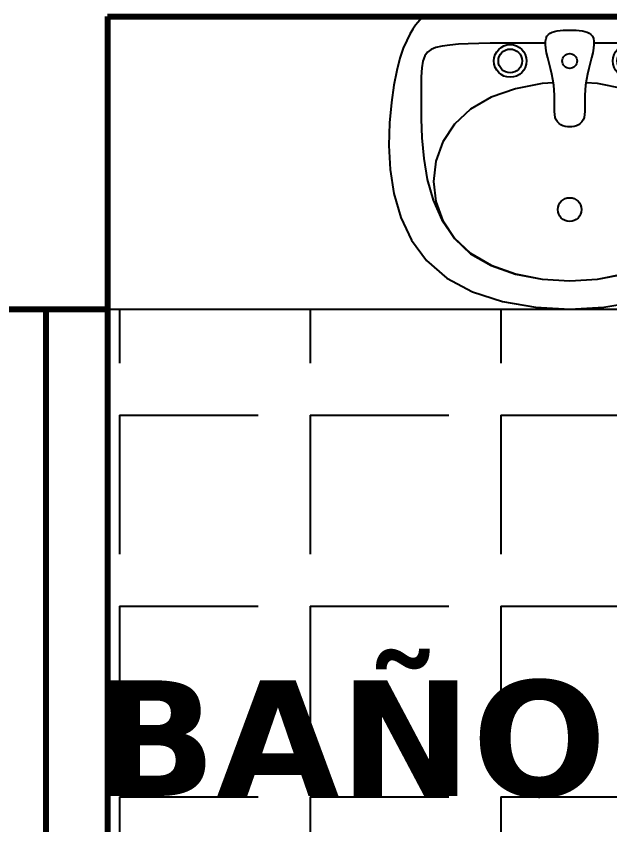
# Model space of a CAD drawing. Header units: inches. Extents: x -1.4 to 10.6, y -3.4 to 32.7.
# Drawn here: x 0.931 to 1.702, y 4.414 to 5.463 of the extents above; entities that cross this region are included whole.
import ezdxf

# ---------------------------------------------------------------- set-up
doc = ezdxf.new("R2010")
doc.units = ezdxf.units.IN
doc.header["$MEASUREMENT"] = 0
doc.linetypes.add('0', pattern=[0])
for name, color, linetype in [('Baño', 2, 'Continuous'), ('Texto', 98, 'Continuous'), ('Textura piso', 8, 'Continuous')]:
    doc.layers.add(name, color=color, linetype=linetype)
doc.layers.add('Paredes', color=5, linetype='Continuous', lineweight=80)
doc.styles.get("Standard").update_dxf_attribs({"font": 'arial.ttf'})

# ---------------------------------------------------------------- blocks, each defined once
blk = doc.blocks.new('lavacaras')
at = {"layer": 'Baño', "linetype": '0'}
for p, q in [((152.3125970954235, 38.14543644389017), (152.2572976162568, 38.13559269389017)), ((152.3703184495901, 38.14871769389017), (152.3125970954235, 38.14543644389017)), ((152.4280398037568, 38.14543644389017), (152.3703184495901, 38.14871769389017)), ((152.4833392829235, 38.13559269389017), (152.4280398037568, 38.14543644389017)), ((152.2572976162568, 38.13559269389017), (152.2068418870901, 38.11918644389017)), ((152.5337950120901, 38.11918644389017), (152.4833392829235, 38.13559269389017)), ((152.2068418870901, 38.11918644389017), (152.1636517829235, 38.09621769389017)), ((152.5769851162568, 38.09621769389017), (152.5337950120901, 38.11918644389017)), ((152.3703184495901, 38.10100936055684), (152.3237689704235, 38.09815779805683)), ((152.3703184495901, 38.1008010272235), (152.3237689704235, 38.0979104022235)), ((152.4168679287568, 38.09815779805683), (152.3703184495901, 38.10100936055684)), ((152.4168679287568, 38.0979104022235), (152.3703184495901, 38.1008010272235)), ((152.1636517829235, 38.09621769389017), (152.1295632412568, 38.06693058451517)), ((152.2791726162568, 38.08960311055684), (152.2384825120901, 38.07534529805684)), ((152.2791726162568, 38.0892385272235), (152.2384825120901, 38.0747854022235)), ((152.3237689704235, 38.09815779805683), (152.2791726162568, 38.08960311055684)), ((152.3237689704235, 38.0979104022235), (152.2791726162568, 38.0892385272235)), ((152.4614642829235, 38.08960311055684), (152.4168679287568, 38.09815779805683)), ((152.4614642829235, 38.0892385272235), (152.4168679287568, 38.0979104022235)), ((152.5021543870901, 38.07534529805684), (152.4614642829235, 38.08960311055684)), ((152.5021543870901, 38.0747854022235), (152.4614642829235, 38.0892385272235)), ((152.6110736579234, 38.06693058451517), (152.5769851162568, 38.09621769389017)), ((152.2384825120901, 38.07534529805684), (152.2036517829235, 38.05538436055684)), ((152.2384825120901, 38.0747854022235), (152.2036517829235, 38.0545510272235)), ((152.5369851162568, 38.05538436055684), (152.5021543870901, 38.07534529805684)), ((152.5369851162568, 38.0545510272235), (152.5021543870901, 38.0747854022235)), ((152.1295632412568, 38.06693058451517), (152.1040684495901, 38.03254581889017)), ((152.6365684495901, 38.03254581889017), (152.6110736579234, 38.06693058451517)), ((152.2036517829235, 38.0545510272235), (152.1761452725068, 38.02876163920267)), ((152.2036517829235, 38.05538436055684), (152.1763080329235, 38.02995792826517)), ((152.5643288662568, 38.02995792826517), (152.5369851162568, 38.05538436055684)), ((152.5644916266735, 38.02876163920267), (152.5369851162568, 38.0545510272235)), ((152.1040684495901, 38.03254581889017), (152.0860736579235, 37.99452824076517)), ((152.6545632412568, 37.99452824076517), (152.6365684495901, 38.03254581889017)), ((152.1761452725068, 38.02876163920267), (152.1554746995901, 37.99854842305683)), ((152.1763080329235, 38.02995792826517), (152.1567767829235, 38.0002541522235)), ((152.5838601162568, 38.0002541522235), (152.5643288662568, 38.02995792826517)), ((152.5851621995901, 37.99854842305683), (152.5644916266735, 38.02876163920267)), ((152.0860736579235, 37.99452824076517), (152.0744851162568, 37.95434269389017)), ((152.1554746995901, 37.99854842305683), (152.1406635016735, 37.96526880066101)), ((152.1567767829235, 38.0002541522235), (152.1450580329235, 37.96769881368184)), ((152.5955788662568, 37.96769881368184), (152.5838601162568, 38.0002541522235)), ((152.5999733975068, 37.96526880066101), (152.5851621995901, 37.99854842305683)), ((152.6661517829235, 37.95434269389017), (152.6545632412568, 37.99452824076517)), ((152.1406635016735, 37.96526880066101), (152.1307351162568, 37.93028019389017)), ((152.1450580329235, 37.96769881368184), (152.1411517829235, 37.93371769389017)), ((152.5994851162568, 37.93371769389017), (152.5955788662568, 37.96769881368184)), ((152.6099017829235, 37.93028019389017), (152.5999733975068, 37.96526880066101)), ((152.0744851162568, 37.95434269389017), (152.0682090745901, 37.91345402201517)), ((152.6724278245901, 37.91345402201517), (152.6661517829235, 37.95434269389017)), ((152.1307351162568, 37.93028019389017), (152.1247129808401, 37.89494002461934)), ((152.1411517829235, 37.93371769389017), (152.1450580329235, 37.8997365740985)), ((152.5955788662568, 37.8997365740985), (152.5994851162568, 37.93371769389017)), ((152.6159239183401, 37.89494002461934), (152.6099017829235, 37.93028019389017)), ((152.0682090745901, 37.91345402201517), (152.0661517829234, 37.87332706889017)), ((152.6744851162568, 37.87332706889017), (152.6724278245901, 37.91345402201517)), ((152.1450580329235, 37.8997365740985), (152.1567767829235, 37.86718123555684)), ((152.5838601162568, 37.86718123555683), (152.5955788662568, 37.8997365740985)), ((152.1247129808401, 37.89494002461934), (152.1216205329235, 37.8606057147235)), ((152.6190163662568, 37.8606057147235), (152.6159239183401, 37.89494002461934)), ((152.0661517829234, 37.87332706889017), (152.0672194912568, 37.83542667826516)), ((152.6734174079235, 37.83542667826516), (152.6744851162568, 37.87332706889017)), ((152.1216205329235, 37.8606057147235), (152.1204812100068, 37.82863468607767)), ((152.1567767829235, 37.86718123555684), (152.1763080329235, 37.83747745951517)), ((152.5643288662568, 37.83747745951517), (152.5838601162568, 37.86718123555683)), ((152.6201556891735, 37.82863468607767), (152.6190163662568, 37.8606057147235)), ((152.0672194912568, 37.83542667826516), (152.0703184495901, 37.80121769389017)), ((152.1204812100068, 37.82863468607767), (152.1203184495901, 37.80038436055683)), ((152.1763080329235, 37.83747745951517), (152.2036517829235, 37.8120510272235)), ((152.3461517829234, 37.82621752722351), (152.347719979538, 37.83024740580423)), ((152.347719979538, 37.83024740580423), (152.3498692308401, 37.83361321211933)), ((152.3498692308401, 37.83361321211933), (152.3525165290172, 37.83635401452819)), ((152.3525165290172, 37.83635401452819), (152.3555788662568, 37.83850888139017)), ((152.3555788662568, 37.83850888139017), (152.3589732347464, 37.84011688106465)), ((152.3589732347464, 37.84011688106465), (152.3626166266735, 37.841217081911)), ((152.3626166266735, 37.841217081911), (152.3664260342255, 37.84184855228861)), ((152.3664260342255, 37.84184855228861), (152.3703184495901, 37.84205036055684)), ((152.3703184495901, 37.84205036055684), (152.3742108649547, 37.84184855228861)), ((152.3742108649547, 37.84184855228861), (152.3780202725068, 37.841217081911)), ((152.3780202725068, 37.841217081911), (152.3816636644339, 37.84011688106465)), ((152.3816636644339, 37.84011688106465), (152.3850580329234, 37.83850888139017)), ((152.3850580329234, 37.83850888139017), (152.388120370163, 37.83635401452819)), ((152.388120370163, 37.83635401452819), (152.3907676683401, 37.83361321211933)), ((152.3907676683401, 37.83361321211933), (152.3929169196422, 37.83024740580423)), ((152.3929169196422, 37.83024740580423), (152.3944851162568, 37.82621752722351)), ((152.5369851162568, 37.8120510272235), (152.5643288662568, 37.83747745951517)), ((152.6203184495901, 37.80038436055683), (152.6201556891735, 37.82863468607767)), ((152.6703184495901, 37.80121769389017), (152.6734174079235, 37.83542667826516)), ((152.3446539801891, 37.81008239050475), (152.3447618089651, 37.81610694389017)), ((152.3447618089651, 37.81610694389017), (152.3452065518036, 37.82149671602559)), ((152.3452065518036, 37.82149671602559), (152.3461517829234, 37.82621752722351)), ((152.3944851162568, 37.82621752722351), (152.395430347051, 37.82149671602559)), ((152.395430347051, 37.82149671602559), (152.3958750876109, 37.81610694389017)), ((152.3958750876109, 37.81610694389017), (152.3959829102021, 37.81008239050475)), ((152.2036517829235, 37.8120510272235), (152.2384825120901, 37.7920900897235)), ((152.3447194912568, 37.80345723555683), (152.3446539801891, 37.81008239050475)), ((152.3447947679495, 37.79626565873392), (152.3447194912568, 37.80345723555683)), ((152.3959173870901, 37.80345723555683), (152.3958420905406, 37.79626565873392)), ((152.3959829102021, 37.81008239050475), (152.3959173870901, 37.80345723555683)), ((152.5021543870901, 37.7920900897235), (152.5369851162568, 37.8120510272235)), ((152.0703184495901, 37.80121769389017), (152.0744997646943, 37.77184269389017)), ((152.1203184495901, 37.80038436055683), (152.1203672777151, 37.7768947772235)), ((152.2384825120901, 37.7920900897235), (152.2791726162568, 37.7778322772235)), ((152.3443203213349, 37.78031995821308), (152.3447162360484, 37.78854183972351)), ((152.3447162360484, 37.78854183972351), (152.3447947679495, 37.79626565873392)), ((152.3958420905406, 37.79626565873392), (152.3959205928193, 37.78854183972351)), ((152.3959205928193, 37.78854183972351), (152.3963164661917, 37.78031995821308)), ((152.4614642829235, 37.7778322772235), (152.5021543870901, 37.7920900897235)), ((152.6202696214651, 37.7768947772235), (152.6203184495901, 37.80038436055683)), ((152.666137134486, 37.77184269389017), (152.6703184495901, 37.80121769389017)), ((152.1203672777151, 37.7768947772235), (152.1207090745901, 37.75793644389017)), ((152.2791726162568, 37.7778322772235), (152.3237689704235, 37.7692775897235)), ((152.3434434495901, 37.77163419389016), (152.3443203213349, 37.78031995821308)), ((152.3963164661917, 37.78031995821308), (152.3971932829234, 37.77163419389016)), ((152.4168679287568, 37.7692775897235), (152.4614642829235, 37.7778322772235)), ((152.6199278245901, 37.75793644389017), (152.6202696214651, 37.7768947772235)), ((152.0744997646943, 37.77184269389017), (152.0793939704234, 37.74715519389017)), ((152.3237689704235, 37.7692775897235), (152.3428757699025, 37.76810713123793)), ((152.3400612881318, 37.75322258711934), (152.3419806403453, 37.76254558288757)), ((152.3419806403453, 37.76254558288757), (152.3434434495901, 37.77163419389016)), ((152.3971932829234, 37.77163419389016), (152.3986560228323, 37.76254558288757)), ((152.3977609375933, 37.76810711949558), (152.4168679287568, 37.7692775897235)), ((152.3986560228323, 37.76254558288757), (152.4005752959443, 37.75322258711934)), ((152.6612429287568, 37.74715519389017), (152.666137134486, 37.77184269389017)), ((152.0793939704234, 37.74715519389017), (152.0847764574026, 37.72668644389017)), ((152.1207090745901, 37.75793644389017), (152.1216368089651, 37.74296248555684)), ((152.3378733812307, 37.74386052494486), (152.3400612881318, 37.75322258711934)), ((152.4005752959443, 37.75322258711934), (152.4027631198375, 37.74386052494486)), ((152.6190000902151, 37.74296248555684), (152.6199278245901, 37.75793644389017)), ((152.6558604417776, 37.72668644389017), (152.6612429287568, 37.74715519389017)), ((152.1216368089651, 37.74296248555684), (152.1234434495901, 37.73142602722351)), ((152.3334438564912, 37.72580047481465), (152.3356049079235, 37.7346547147235)), ((152.3356049079235, 37.7346547147235), (152.3378733812307, 37.74386052494486)), ((152.4027631198375, 37.74386052494486), (152.4050315120901, 37.7346547147235)), ((152.4050315120901, 37.7346547147235), (152.4071924902802, 37.72580047481465)), ((152.6171934495901, 37.73142602722351), (152.6190000902151, 37.74296248555684)), ((152.0847764574026, 37.72668644389017), (152.0904226162568, 37.70996769389017)), ((152.1234434495901, 37.73142602722351), (152.1264219652151, 37.72278019389017)), ((152.1264219652151, 37.72278019389017), (152.1308653245901, 37.71647811055684)), ((152.3315782152151, 37.71749312357767), (152.3334438564912, 37.72580047481465)), ((152.4071924902802, 37.72580047481465), (152.409058071986, 37.71749312357767)), ((152.6097715745901, 37.71647811055684), (152.6142149339651, 37.72278019389017)), ((152.6142149339651, 37.72278019389017), (152.6171934495901, 37.73142602722351)), ((152.6502142829235, 37.70996769389017), (152.6558604417776, 37.72668644389017)), ((152.0904226162568, 37.70996769389017), (152.096107837611, 37.69653019389017)), ((152.1308653245901, 37.71647811055684), (152.1370664964651, 37.71197290222351)), ((152.1370664964651, 37.71197290222351), (152.1453184495901, 37.70871769389016)), ((152.1453184495901, 37.70871769389016), (152.1558327725068, 37.70624210795267)), ((152.1558327725068, 37.70624210795267), (152.1684955329235, 37.70438175639017)), ((152.3294851162568, 37.70330036055684), (152.3301959723766, 37.70992797937194)), ((152.3301959723766, 37.70992797937194), (152.3315782152151, 37.71749312357767)), ((152.409058071986, 37.71749312357767), (152.4104402747854, 37.70992797937194)), ((152.4104402747854, 37.70992797937194), (152.4111511162568, 37.70330036055684)), ((152.5721413662568, 37.70438175639017), (152.5848041266734, 37.70624210795267)), ((152.5848041266734, 37.70624210795267), (152.5953184495901, 37.70871769389016)), ((152.5953184495901, 37.70871769389016), (152.6035704027151, 37.71197290222351)), ((152.6035704027151, 37.71197290222351), (152.6097715745901, 37.71647811055684)), ((152.6445290615693, 37.69653019389017), (152.6502142829235, 37.70996769389017)), ((152.096107837611, 37.69653019389017), (152.1016075120901, 37.68590519389017)), ((152.1684955329235, 37.70438175639017), (152.1831114183401, 37.70304874857767)), ((152.1831114183401, 37.70304874857767), (152.1994851162568, 37.70215519389017)), ((152.1994851162568, 37.70215519389017), (152.2174213141735, 37.70161320170267)), ((152.2174213141735, 37.70161320170267), (152.2367246995901, 37.70133488139017)), ((152.2367246995901, 37.70133488139017), (152.2571999600068, 37.70123234232767)), ((152.2571999600068, 37.70123234232767), (152.2786517829234, 37.70121769389017)), ((152.2786517829234, 37.70121769389017), (152.3008848558401, 37.70121769389017)), ((152.3008848558401, 37.70121769389017), (152.3237038662568, 37.70121769389017)), ((152.3237038662568, 37.70121769389017), (152.3295254496966, 37.70121769389017)), ((152.3295925381318, 37.69775350020527), (152.3294851162568, 37.70330036055684)), ((152.3305007412568, 37.69322229024434), (152.3295925381318, 37.69775350020527)), ((152.3321511318818, 37.68958953731465), (152.3305007412568, 37.69322229024434)), ((152.4101355459443, 37.69322229024434), (152.4084852148896, 37.68958953731465)), ((152.4110437090302, 37.69775350020527), (152.4101355459443, 37.69322229024434)), ((152.4111511162568, 37.70330036055684), (152.4110437090302, 37.69775350020527)), ((152.411110788317, 37.70121769389017), (152.4169330329235, 37.70121769389017)), ((152.4169330329235, 37.70121769389017), (152.4397520433401, 37.70121769389017)), ((152.4397520433401, 37.70121769389017), (152.4619851162568, 37.70121769389017)), ((152.4619851162568, 37.70121769389017), (152.4834369391735, 37.70123234232767)), ((152.4834369391735, 37.70123234232767), (152.5039121995901, 37.70133488139017)), ((152.5039121995901, 37.70133488139017), (152.5232155850068, 37.70161320170267)), ((152.5232155850068, 37.70161320170267), (152.5411517829235, 37.70215519389017)), ((152.5411517829235, 37.70215519389017), (152.5575254808401, 37.70304874857767)), ((152.5575254808401, 37.70304874857767), (152.5721413662568, 37.70438175639017)), ((152.6390293870901, 37.68590519389017), (152.6445290615693, 37.69653019389017)), ((152.1016075120901, 37.68590519389017), (152.1066970303193, 37.67762394389017)), ((152.3344851162568, 37.68673804805684), (152.3321511318818, 37.68958953731465)), ((152.3374441006318, 37.68455062911153), (152.3344851162568, 37.68673804805684)), ((152.3409694912568, 37.68291008711934), (152.3374441006318, 37.68455062911153)), ((152.3450026943818, 37.6816992287209), (152.3409694912568, 37.68291008711934)), ((152.3494851162568, 37.68080086055684), (152.3450026943818, 37.6816992287209)), ((152.3543516523896, 37.68011732149434), (152.3494851162568, 37.68080086055684)), ((152.3595111553193, 37.67962907930684), (152.3543516523896, 37.68011732149434)), ((152.3648659668427, 37.67933613399434), (152.3595111553193, 37.67962907930684)), ((152.3703184287568, 37.67923848555684), (152.3648659668427, 37.67933613399434)), ((152.3757708828583, 37.67933613399434), (152.3703184287568, 37.67923848555684)), ((152.3811256709443, 37.67962907930684), (152.3757708828583, 37.67933613399434)), ((152.3862851348115, 37.68011732149434), (152.3811256709443, 37.67962907930684)), ((152.3911516162568, 37.68080086055684), (152.3862851348115, 37.68011732149434)), ((152.3956339687958, 37.6816992287209), (152.3911516162568, 37.68080086055684)), ((152.3996670928193, 37.68291008711934), (152.3956339687958, 37.6816992287209)), ((152.4031924004365, 37.68455062911153), (152.3996670928193, 37.68291008711934)), ((152.4061513037568, 37.68673804805684), (152.4031924004365, 37.68455062911153)), ((152.4084852148896, 37.68958953731465), (152.4061513037568, 37.68673804805684)), ((152.6339398688609, 37.67762394389017), (152.6390293870901, 37.68590519389017)), ((152.1066970303193, 37.67762394389017), (152.1111517829235, 37.67121769389017)), ((152.1111517829235, 37.67121769389017), (152.1148480719859, 37.66626652201517)), ((152.1148480719859, 37.66626652201517), (152.1180658454234, 37.66254581889017)), ((152.6225710537568, 37.66254581889017), (152.6257888271943, 37.66626652201517)), ((152.6257888271943, 37.66626652201517), (152.6294851162568, 37.67121769389017)), ((152.6294851162568, 37.67121769389017), (152.6339398688609, 37.67762394389017)), ((152.1180658454234, 37.66254581889017), (152.121185962611, 37.65987980326517)), ((152.121185962611, 37.65987980326517), (152.1245892829235, 37.65809269389017)), ((152.1245892829235, 37.65809269389017), (152.1286566657359, 37.65700870951517)), ((152.1286566657359, 37.65700870951517), (152.1337689704234, 37.65645206889018)), ((152.1303184495901, 37.65621769389017), (152.6103184495901, 37.65621769389017)), ((152.1337689704234, 37.65645206889018), (152.1403070563609, 37.65624699076517)), ((152.1403070563609, 37.65624699076517), (152.1486517829235, 37.65621769389017)), ((152.1486517829235, 37.65621769389017), (152.1590928636526, 37.65621769389017)), ((152.1590928636526, 37.65621769389017), (152.1715554287568, 37.65621769389017)), ((152.1715554287568, 37.65621769389017), (152.1858734626109, 37.65621769389017)), ((152.1858734626109, 37.65621769389017), (152.2018809495901, 37.65621769389017)), ((152.2018809495901, 37.65621769389017), (152.2194118740693, 37.65621769389017)), ((152.2194118740693, 37.65621769389017), (152.2383002204234, 37.65621769389017)), ((152.2383002204234, 37.65621769389017), (152.2583799730276, 37.65621769389017)), ((152.2583799730276, 37.65621769389017), (152.2794851162568, 37.65621769389017)), ((152.2794851162568, 37.65621769389017), (152.3014414964651, 37.65621769389017)), ((152.3014414964651, 37.65621769389017), (152.3240424079235, 37.65621769389017)), ((152.3240424079235, 37.65621769389017), (152.3470730068818, 37.65621769389017)), ((152.3470730068818, 37.65621769389017), (152.3703184495901, 37.65621769389017)), ((152.3703184495901, 37.65621769389017), (152.3935638922985, 37.65621769389017)), ((152.3935638922985, 37.65621769389017), (152.4165944912568, 37.65621769389017)), ((152.4165944912568, 37.65621769389017), (152.4391954027151, 37.65621769389017)), ((152.4391954027151, 37.65621769389017), (152.4611517829235, 37.65621769389017)), ((152.4611517829235, 37.65621769389017), (152.4822569261526, 37.65621769389017)), ((152.4822569261526, 37.65621769389017), (152.5023366787568, 37.65621769389017)), ((152.5023366787568, 37.65621769389017), (152.5212250251109, 37.65621769389017)), ((152.5212250251109, 37.65621769389017), (152.5387559495901, 37.65621769389017)), ((152.5387559495901, 37.65621769389017), (152.5547634365693, 37.65621769389017)), ((152.5547634365693, 37.65621769389017), (152.5690814704234, 37.65621769389017)), ((152.5690814704234, 37.65621769389017), (152.5815440355276, 37.65621769389017)), ((152.5815440355276, 37.65621769389017), (152.5919851162568, 37.65621769389017)), ((152.5919851162568, 37.65621769389017), (152.6003298428193, 37.65624699076517)), ((152.6003298428193, 37.65624699076517), (152.6068679287568, 37.65645206889018)), ((152.6068679287568, 37.65645206889018), (152.6119802334443, 37.65700870951517)), ((152.6119802334443, 37.65700870951517), (152.6160476162568, 37.65809269389017)), ((152.6160476162568, 37.65809269389017), (152.6194509365693, 37.65987980326517)), ((152.6194509365693, 37.65987980326517), (152.6225710537568, 37.66254581889017))]:
    blk.add_line(p, q, dxfattribs=at)
for centre, radius in [((152.3703184495901, 37.9811533935036), 0.02), ((152.2703184495901, 37.73121769389017), 0.0275), ((152.2703184495901, 37.73121769389017), 0.02), ((152.4703184495901, 37.73121769389017), 0.0275), ((152.4703184495901, 37.73121769389017), 0.02), ((152.3703184495901, 37.73121769389017), 0.0125)]:
    blk.add_circle(centre, radius, dxfattribs=at)

msp = doc.modelspace()

# ---------------------------------------------------------------- hatches: boundary and pattern name
at = {"layer": 'Textura piso'}
h = msp.add_hatch(dxfattribs=at)
h.set_pattern_fill('AR-HBONE', color=256, scale=0.02, angle=270, style=0)
h.set_pattern_definition([(315, (-54.86966955773336, -126.9724224155329), (0.1131370849898476, -2.966472954665309e-17), [0.24, -0.08]), (45, (-54.81310101523336, -127.0289909580329), (0.1131370849898476, -2.966472954665309e-17), [0.24, -0.08])])
edge = h.paths.add_edge_path()
edge.add_line((3.789617499138672, 0.5500000000000114), (3.789617499138672, 2.100000000000065))
edge.add_line((3.789617499138672, 2.100000000000051), (3.789617499138672, 3.549656693825682))
edge.add_line((3.789617499138672, 3.549656693825654), (3.27000000000001, 3.549656693825654))
edge.add_line((3.27000000000001, 3.549656693825654), (3.27000000000001, 3.669656693825658))
edge.add_line((3.27000000000001, 3.669656693825658), (3.319999999999993, 3.669656693825658))
edge.add_line((3.320000000000022, 3.669656693825658), (3.320000000000022, 4.466256348274612))
edge.add_line((3.320000000000022, 4.466256348274641), (3.300000019307532, 4.466256348274669))
edge.add_line((3.300000019307532, 4.466256348274641), (3.270000019307531, 4.466256348601092))
edge.add_line((3.270000019307531, 4.466256348601092), (3.27000002412089, 4.664847962783028))
edge.add_line((3.270000024120861, 4.664847962783057), (3.266523225171795, 4.664847963004888))
edge.add_line((3.266523225171795, 4.66484796300486), (3.266523225120892, 4.652040255580431))
edge.add_ellipse((3.258385086106614, 4.657121868485234), major_axis=(0.005754533328597256, -0.005754533328597259), ratio=0.9999999999980579, start_angle=310.32427781027604, end_angle=405.0000000376745, ccw=False)
edge.add_line((3.257721693867182, 4.649010812279784), (3.248399998986315, 4.651274613786171))
edge.add_line((3.248399998986315, 4.651274613786171), (3.248399998969063, 4.658387385066959))
edge.add_line((3.248399998969063, 4.658387385066959), (3.242324998476391, 4.658387384371167))
edge.add_ellipse((3.262232325419973, 4.642171043077298), major_axis=(0.01815587231771451, 0.0181558723177145), ratio=0.9999999999944372, start_angle=95.83402702700381, end_angle=134.8997913997379)
edge.add_line((3.236556083674856, 4.642215949252744), (3.232199998975318, 4.642215950161614))
edge.add_line((3.232199998975318, 4.642215950161614), (3.23219999898788, 4.631951726708451))
edge.add_line((3.23219999898788, 4.631951726708422), (3.178200004113108, 4.631951726732694))
edge.add_ellipse((3.230780770224953, 5.459750061445703), major_axis=(0.5865214487160167, 0.5865214487160166), ratio=0.9999999999999525, start_angle=134.7854552917814, end_angle=221.3655225276033, ccw=False)
edge.add_line((2.401319997934905, 5.462856001839299), (2.370000000000033, 5.462856000735798))
edge.add_line((2.370000000000005, 5.462856000735798), (2.370000000000005, 5.082856000952773))
edge.add_line((2.370000000000005, 5.082856000952773), (2.370000000000005, 4.482856000952751))
edge.add_line((2.370000000000005, 4.482856000952751), (2.370000000000005, 3.549656693825654))
edge.add_line((2.370000000000005, 3.549656693825654), (0.25, 3.549656693825654))
edge.add_line((0.25, 3.549656693825654), (0.25, 3.45965669382565))
edge.add_line((0.25, 3.459656693825679), (0.6500000000000057, 3.459656693825622))
edge.add_line((0.6500000000000057, 3.459656693825622), (0.6500000000000057, 2.649656693825676))
edge.add_line((0.6500000000000057, 2.649656693825676), (2.150000000000006, 2.649656693825676))
edge.add_line((2.150000000000006, 2.649656693825676), (2.150000000000006, 1.149656693825676))
edge.add_line((2.150000000000006, 1.149656693825676), (1.572115228298031, 1.149656693825648))
edge.add_line((1.572115228298031, 1.149656693825619), (1.572115228298003, 0.6159980108242848))
edge.add_line((1.572115228298031, 0.6159980108243133), (1.59085198881121, 0.6159980108242848))
edge.add_line((1.59085198881121, 0.6159980108242564), (1.59085198881121, 0.6110265397311423))
edge.add_line((1.59085198881121, 0.6110265397311707), (1.610737873183666, 0.6110265397312276))
edge.add_line((1.610737873183666, 0.6110265397312276), (1.610737873183666, 0.6060550686381134))
edge.add_line((1.610737873183666, 0.606055068638085), (1.625652286462923, 0.606055068638085))
edge.add_line((1.625652286462923, 0.606055068638085), (1.625652286462923, 0.6010835975449993))
edge.add_line((1.625652286462923, 0.6010835975449993), (1.635595228649208, 0.6010835975449993))
edge.add_line((1.635595228649208, 0.6010835975449993), (1.635595228649208, 0.5961121264518852))
edge.add_line((1.635595228649208, 0.5961121264519136), (1.640566699742294, 0.596112126451942))
edge.add_line((1.640566699742294, 0.5961121264519136), (1.640566699742294, 0.5911406553588279))
edge.add_line((1.640566699742294, 0.5911406553588279), (1.650509641928465, 0.5911406553588563))
edge.add_line((1.650509641928465, 0.5911406553588847), (1.650509641928465, 0.5861691842657706))
edge.add_line((1.650509641928465, 0.5861691842657422), (1.655481113021665, 0.5861691842657422))
edge.add_line((1.655481113021665, 0.5861691842657422), (1.655481113021665, 0.5811977131724291))
edge.add_line((1.655481113021665, 0.5811977131724291), (1.660452584114751, 0.5811977131724575))
edge.add_line((1.660452584114751, 0.5811977131724859), (1.660452584114751, 0.5762262420793434))
edge.add_line((1.660452584114751, 0.5762262420793434), (1.665424055207836, 0.5762262420794286))
edge.add_line((1.665424055207836, 0.5762262420794002), (1.665424055207836, 0.5712547709862577))
edge.add_line((1.665424055207836, 0.5712547709862577), (1.670395526300922, 0.5712547709862292))
edge.add_line((1.670395526300922, 0.5712547709862577), (1.670395526300922, 0.5613118288001147))
edge.add_line((1.670395526300922, 0.5613118288000862), (1.675366997394008, 0.5613118288000862))
edge.add_line((1.675366997394008, 0.5613118288000862), (1.675366997394008, 0.5513688866139148))
edge.add_line((1.675366997394008, 0.5513688866139432), (1.680338468487207, 0.5513688866139717))
edge.add_line((1.680338468487207, 0.5513688866139717), (1.680338468487207, 0.5364544733344587))
edge.add_line((1.680338468487207, 0.5364544733344587), (1.685309939580293, 0.5364544733344587))
edge.add_line((1.685309939580293, 0.5364544733344587), (1.685309939580293, 0.5165685889621159))
edge.add_line((1.685309939580293, 0.5165685889621159), (1.690281410673379, 0.5165685889621159))
edge.add_line((1.690281410673379, 0.5165685889621159), (1.690281410673379, 0.4976297331143655))
edge.add_line((1.690281410673379, 0.4976297331143655), (1.572115228298003, 0.4976297331144792))
edge.add_line((1.572115228298003, 0.4976297331144792), (1.572115228298003, 0.3873103405412053))
edge.add_line((1.572115228298003, 0.3873103405412053), (1.521251393507555, 0.3873103405412337))
edge.add_line((1.521251393507555, 0.3873103405412337), (1.521251393507555, 0.392281811634291))
edge.add_line((1.521251393507555, 0.392281811634291), (1.511308451321383, 0.392281811634291))
edge.add_line((1.511308451321383, 0.392281811634291), (1.511308451321383, 0.3972532827273767))
edge.add_line((1.511308451321383, 0.3972532827273767), (1.506336980228298, 0.3972532827273767))
edge.add_line((1.506336980228298, 0.3972532827273767), (1.506336980228298, 0.4022247538204624))
edge.add_line((1.506336980228298, 0.4022247538204624), (1.496394038042013, 0.4022247538204624))
edge.add_line((1.496394038042013, 0.4022247538204624), (1.496394038042013, 0.4071962249138039))
edge.add_line((1.496394038042013, 0.4071962249138039), (1.491422566948927, 0.4071962249137471))
edge.add_line((1.491422566948927, 0.4071962249137471), (1.491422566948927, 0.4121676960068612))
edge.add_line((1.491422566948927, 0.4121676960068612), (1.486451095855841, 0.4121676960068612))
edge.add_line((1.486451095855841, 0.4121676960068612), (1.486451095855841, 0.4171391670999469))
edge.add_line((1.486451095855841, 0.4171391670999469), (1.481479624762756, 0.4171391670999469))
edge.add_line((1.481479624762756, 0.4171391670999469), (1.481479624762756, 0.4221106381930326))
edge.add_line((1.481479624762756, 0.4221106381930326), (1.476508153669556, 0.4221106381930042))
edge.add_line((1.476508153669556, 0.4221106381930042), (1.476508153669556, 0.432053580379204))
edge.add_line((1.476508153669556, 0.432053580379204), (1.47153668257647, 0.432053580379204))
edge.add_line((1.47153668257647, 0.432053580379204), (1.47153668257647, 0.4370250514723182))
edge.add_line((1.47153668257647, 0.4370250514723182), (1.466565211483385, 0.4370250514722329))
edge.add_line((1.466565211483385, 0.4370250514722329), (1.466565211483385, 0.4469679936584612))
edge.add_line((1.466565211483385, 0.4469679936584612), (1.461593740390299, 0.4469679936584612))
edge.add_line((1.461593740390299, 0.4469679936584612), (1.461593740390299, 0.4618824069379173))
edge.add_line((1.461593740390299, 0.4618824069379173), (1.456622269297213, 0.4618824069379457))
edge.add_line((1.456622269297213, 0.4618824069379457), (1.456622269297213, 0.4976297331146213))
edge.add_line((1.456622269297213, 0.4976297331146213), (1.572115228298003, 0.4976297331144792))
edge.add_line((1.572115228298031, 0.4976297331144792), (1.57211522829806, 1.14965669382569))
edge.add_line((1.572115228298031, 1.149656693825676), (0.6500000000000057, 1.149656693825676))
edge.add_line((0.6500000000000057, 1.149656693825676), (0.6500000000000057, 0.5496566938256819))
edge.add_line((0.6500000000000057, 0.5496566938256819), (0.25, 0.5496566938256535))
edge.add_line((0.25, 0.5496566938256535), (0.25, 0.2500000000000284))
edge.add_line((0.25, 0.2500000000000284), (2.589617499138654, 0.25))
edge.add_line((2.589617499138654, 0.25), (2.589617499138654, 0.5500000000000114))
edge.add_line((2.589617499138683, 0.5500000000000114), (3.789617499138672, 0.5500000000000114))
h.paths.add_polyline_path([(2.622484924559615, 1.98685808921536), (2.599948001681042, 1.987280820034897), (2.589869744008524, 1.996646269352851), (2.586167252358166, 2.024004699375695), (2.58981072385177, 2.054328406568942), (2.6241717169178, 2.118666109543057), (2.678911135215714, 2.168312231239241), (2.707576369919366, 2.239337169386687), (2.750639284127914, 2.296250727414048), (2.819630152271827, 2.343771075196315), (2.823970284188164, 2.351879061614881), (2.863699345525447, 2.391776752174025), (2.768180706179237, 2.487295391520178), (2.68333613100242, 2.412844073782907), (2.624846433860995, 2.364940547783164), (2.594908279206493, 2.351311265528835), (2.519549384838967, 2.320918647663262), (2.508851575526222, 2.294151724647378), (2.483465694779056, 2.270131801466874), (2.420477431789607, 2.237756567420064), (2.388030425586948, 2.232204447415114), (2.371771124227422, 2.241716579341784), (2.363364701903663, 2.272697102824708), (2.374505793307748, 2.312754634654681), (2.410198319606678, 2.358914912387633), (2.453815327555844, 2.395685608822902), (2.494678548066702, 2.425853963180515), (2.498240618863235, 2.437720474388271), (2.51559186009203, 2.476065051366248), (2.518414655467097, 2.487854697219888), (2.625131625060391, 2.561367404155845), (2.63860239766359, 2.578178641323319), (2.660657820597919, 2.594818277101552), (2.518984883627695, 2.736491214071833, -0.4142135623733805), (2.518984883627752, 2.795733574509057), (3.037355537453664, 3.314104228334969, -0.4142135623733717), (3.096597897890945, 3.314104228335083), (3.654463458674968, 2.756238667551003, -0.4142135623736612), (3.654463458674883, 2.696996307113722), (3.345110001217307, 2.387642849656146), (3.34466119808971, 2.385667774307223), (3.324987626903351, 2.360480863509082), (3.309493015963596, 2.35202586440252), (3.136092804848943, 2.17862565328781, -0.4142135623733717), (3.076850444411662, 2.178625653287753), (2.954075561886754, 2.301400535812689), (2.839636376371061, 2.184886135092228), (2.808014183305119, 2.149926158616694), (2.733862223942367, 2.090663920674359), (2.725551380077462, 2.070010756093183), (2.686486646035405, 2.022849418732079)], flags=16)
h.paths.add_polyline_path([(1.142135526981001, 1.064261922737501), (2.76921746116502, 1.064261922737501), (2.76921746116502, 0.833016120185448), (1.142135526981001, 0.833016120185448)], flags=25)
h.paths.add_polyline_path([(1.796389619284362, 0.7896246264401157), (2.48430230686963, 0.7896246264401157), (2.48430230686963, 0.6679329484046264), (1.796389619284362, 0.6679329484046264)], flags=24)
h = msp.add_hatch(dxfattribs=at)
h.set_pattern_fill('ANGLE', color=256, scale=0.9, angle=270, style=0)
h.set_pattern_definition([(270, (-54.86966955773336, -126.9724224155329), (0.2475, -4.546501241834549e-17), [0.18, -0.0675]), (0, (-54.86966955773336, -126.9724224155329), (6.062001655779399e-17, 0.2475), [0.18, -0.0675])])
edge = h.paths.add_edge_path()
edge.add_arc((1.4289764395443, 3.682846924299582), 0.01322324745609094, 159.6900505419813, 265.95025514956467, ccw=False)
edge.add_line((1.416575298905769, 3.687436693808905), (1.416575298905826, 3.858585824608497))
edge.add_arc((1.428976439534978, 3.86317559414303), 0.01322324745608259, 85.95025516037418, 200.3099495747877, ccw=False)
edge.add_line((1.42991029890581, 3.876365824617181), (1.490105812846991, 3.876365824617153))
edge.add_line((1.490105812846991, 3.876365824617125), (1.524008466365558, 3.897894119959005))
edge.add_line((1.524008466365558, 3.897894119959034), (1.565666798012074, 3.897894119959034))
edge.add_line((1.565666798012103, 3.897894119959034), (1.565666798012103, 3.914213779621832))
edge.add_arc((1.718345972326773, 4.048612363591559), 0.2034057758336361, 215.4698721739047, 221.3564282762068, ccw=False)
edge.add_arc((1.77372701514085, 4.088071356568236), 0.2714063054632475, 196.4427616120565, 215.4698721674011, ccw=False)
edge.add_arc((1.86117201785882, 4.113878752155557), 0.3625800416340616, 180, 196.4427616120534, ccw=False)
edge.add_arc((1.861172017858792, 4.113878752155557), 0.3625800416340338, 163.5572383879454, 180, ccw=False)
edge.add_arc((1.773727015140793, 4.139686147742935), 0.2714063054631934, 144.5301278325977, 163.5572383879463, ccw=False)
edge.add_arc((1.718345972340046, 4.179145140738484), 0.2034057758334763, 120.1716795103456, 144.5301278325908, ccw=False)
edge.add_arc((1.68328764945295, 4.239449914232608), 0.1336508354361623, 90.00000000002291, 120.17167951036919, ccw=False)
edge.add_arc((1.683287649452865, 4.239449914232608), 0.1336508354361502, 59.82832048963212, 89.99999999999079, ccw=False)
edge.add_arc((1.64822932656574, 4.179145140738541), 0.2034057758334428, 35.46987216739677, 59.82832048964019, ccw=False)
edge.add_arc((1.592848283764965, 4.139686147742935), 0.2714063054631934, 16.442761612053687, 35.469872167402286, ccw=False)
edge.add_arc((1.505403281046995, 4.113878752155557), 0.3625800416340338, 0, 16.44276161205471, ccw=False)
edge.add_arc((1.505403281047052, 4.113878752155614), 0.3625800416339836, -16.442761612061815, -4.490630090003833e-12, ccw=False)
edge.add_arc((1.592848283765505, 4.088071356570225), 0.271406305463229, -39.95040698683272, -16.442761612495076, ccw=False)
edge.add_line((1.800908500893684, 3.91379476980714), (1.800908500893684, 3.897894119959034))
edge.add_line((1.800908500893684, 3.897894119959034), (1.842566832540172, 3.897894119959005))
edge.add_line((1.842566832540172, 3.897894119959034), (1.876469486058824, 3.876365824617181))
edge.add_line((1.876469486058795, 3.876365824617181), (1.936665000000005, 3.876365824617181))
edge.add_arc((1.93759885936754, 3.863175594142803), 0.01322324745608628, -20.30994953354292, 94.049744825245, ccw=False)
edge.add_line((1.950000000000017, 3.858585824617165), (1.950000000000017, 3.687436693825646))
edge.add_arc((1.93759885936754, 3.682846924300094), 0.01322324745608629, -85.95025517629261, 20.30994953330128, ccw=False)
edge.add_line((1.938532718734706, 3.669656693825658), (2.25, 3.669656693825658))
edge.add_line((2.250000000000028, 3.669656693825658), (2.250000000000028, 4.48286305996595))
edge.add_line((2.250000000000028, 4.482863059965979), (2.247370728424585, 4.48286305996433))
edge.add_line((2.247370728424585, 4.48286305996433), (2.2473707291837, 4.514183059918281))
edge.add_line((2.247370729183672, 4.514183059918281), (2.244379959869093, 4.516509213437729))
edge.add_ellipse((2.245210728382119, 4.518503059892083), major_axis=(0.001527350648306225, 0.001527350648306225), ratio=0.9999999999790654, start_angle=171.8698863536798, end_angle=202.3801556985348, ccw=False)
edge.add_ellipse((2.245210728382119, 4.518503059892083), major_axis=(0.001527350648306225, 0.001527350648306225), ratio=0.9999999999790654, start_angle=90, end_angle=171.8698863536798, ccw=False)
edge.add_line((2.242806366327841, 4.518108876332491), (2.240890729383665, 4.520663059973458))
edge.add_line((2.240890729383665, 4.520663059973486), (2.174038729696974, 4.520663059891746))
edge.add_line((2.174038729696974, 4.520663059891746), (2.171878729105941, 4.520663059862187))
edge.add_ellipse((2.171878729101394, 4.527521059866359), major_axis=(0.004849338308339672, 0.004849338308339666), ratio=0.9999999999939091, start_angle=135.0000000371054, end_angle=225.0000000377512, ccw=False)
edge.add_line((2.164126027355366, 4.529681060937463), (1.83213543074433, 4.529681060720065))
edge.add_ellipse((1.824382729433239, 4.527521060682005), major_axis=(0.004849338308329008, -0.004849338308329011), ratio=0.9999999999972687, start_angle=315.00000003749847, end_angle=405.00000003807054, ccw=False)
edge.add_line((1.822222728798437, 4.519768359116682), (1.822222728794259, 4.520663060755936))
edge.add_line((1.822222728794259, 4.520663060755936), (1.818284951657972, 4.520663060751076))
edge.add_line((1.818284951657972, 4.520663060751048), (1.818284952611776, 4.51630697591537))
edge.add_ellipse((1.818329859460249, 4.490630734281325), major_axis=(0.0181558723177967, 0.0181558723177967), ratio=0.9999999999927759, start_angle=45.10020867617855, end_angle=84.16597305650605)
edge.add_line((1.80211351604234, 4.510538060020934), (1.802113516738103, 4.504463060742268))
edge.add_line((1.802113516738103, 4.504463060742268), (1.809226288018863, 4.50446306075952))
edge.add_line((1.809226288018863, 4.504463060759491), (1.811490088477143, 4.495141363228754))
edge.add_ellipse((1.803379033168625, 4.494477973581041), major_axis=(0.005754533328616034, 0.005754533328616031), ratio=0.9999999999957939, start_angle=225.0000000375893, end_angle=319.67572227145763, ccw=False)
edge.add_line((1.803379033008753, 4.48633983443014), (1.795652938299668, 4.486339834460864))
edge.add_line((1.795652938299668, 4.486339834460892), (1.795652938111544, 4.483390484920704))
edge.add_line((1.795652938111544, 4.483390484920704), (1.788266965215882, 4.483390484865424))
edge.add_line((1.788266965215854, 4.483390484865396), (1.788266965403977, 4.486339834490224))
edge.add_line((1.788266965403977, 4.486339834490224), (1.78054087078948, 4.486339834520919))
edge.add_ellipse((1.78054087088438, 4.494477973555405), major_axis=(0.005754533328595461, -0.005754533328595465), ratio=0.999999999998392, start_angle=220.3242778103765, end_angle=315.00000003762284, ccw=False)
edge.add_line((1.772429814678901, 4.495141365794865), (1.774693616185289, 4.504463060675732))
edge.add_line((1.774693616185289, 4.504463060675704), (1.781806387466048, 4.504463060692956))
edge.add_line((1.781806387466048, 4.504463060692984), (1.781806386770285, 4.510538061185656))
edge.add_ellipse((1.765590045476415, 4.490630734242046), major_axis=(0.0181558723177241, -0.01815587231772411), ratio=0.9999999999941593, start_angle=95.8340270269899, end_angle=134.8997913997458)
edge.add_line((1.76563495165189, 4.516306975987135), (1.765634952560703, 4.520663060686701))
edge.add_line((1.765634952560703, 4.520663060686701), (1.755370729107568, 4.520663060674167))
edge.add_line((1.755370729107568, 4.520663060674195), (1.755370729131812, 4.574663060683235))
edge.add_arc((2.244741456792838, 4.56201599627903), 0.4895341227427902, 89.69230629373118, 178.5196046373667, ccw=False)
edge.add_line((2.247370373719122, 5.051543060010289), (2.24737072949992, 5.05154306001026))
edge.add_line((2.247370729499949, 5.051543060010232), (2.247370728396675, 5.082856000952773))
edge.add_line((2.247370728396675, 5.082856000952773), (1.050000000000011, 5.082856000952773))
edge.add_line((1.050000000000011, 5.082856000952773), (1.050000000000011, 3.669656693825658))
edge.add_line((1.050000000000011, 3.669656693825658), (1.428042580170967, 3.669656693825658))
h.paths.add_polyline_path([(1.415563907060914, 3.90064955566865), (1.442077828787802, 3.90064955566865), (1.481246551850518, 3.910879913030982), (1.495563907060898, 3.910879913030982), (1.495563907060898, 3.889752001087089), (1.415563907060914, 3.889752001087032)], flags=16)
h.paths.add_polyline_path([(0.9972911811682295, 4.638934094940964), (1.71016895148388, 4.638934094940964), (1.71016895148388, 4.36024034074353), (0.9972911811682295, 4.36024034074353)], flags=9)

# ---------------------------------------------------------------- linework, layer by layer
at = {"layer": 'Baño'}
for p, q in [((1.050000000000011, 5.082856000952773), (1.05000000000004, 5.462856000952826)), ((1.05000000000004, 5.462856000952826), (2.25, 5.462856000952769)), ((1.050000000000011, 5.082856000952773), (2.25, 5.082856000952773))]:
    msp.add_line(p, q, dxfattribs=at)
at = {"layer": 'Paredes'}
for p, q in [((1.050000000000011, 5.462856000952826), (1.050000000000011, 5.082856000952773)), ((1.050000000000011, 5.462856000952826), (2.25, 5.462856000952769)), ((0.25, 5.082856000952773), (1.050000000000011, 5.082856000952773)), ((0.9700000000000273, 5.082856000952773), (0.9700000000000273, 3.669656693825658)), ((1.050000000000011, 5.082856000952773), (1.050000000000011, 3.669656693825658))]:
    msp.add_line(p, q, dxfattribs=at)

# ---------------------------------------------------------------- block references
at = {"layer": 'Baño', "xscale": 0.7715736040610466, "yscale": 0.7715736040610466, "zscale": 0.7715736040610466, "rotation": 180}
msp.add_blockref('lavacaras', (119.2149157580802, 34.51739960233525), dxfattribs=at)

# ---------------------------------------------------------------- texts
at = {"layer": 'Texto', "insert": (1.034791181168231, 4.60143409494097), "char_height": 0.15, "attachment_point": 1}
msp.add_mtext('{\\fVerdana|b1|i0|c0|p34;BAÑO}', dxfattribs=at)

doc.saveas('drawing.dxf')
